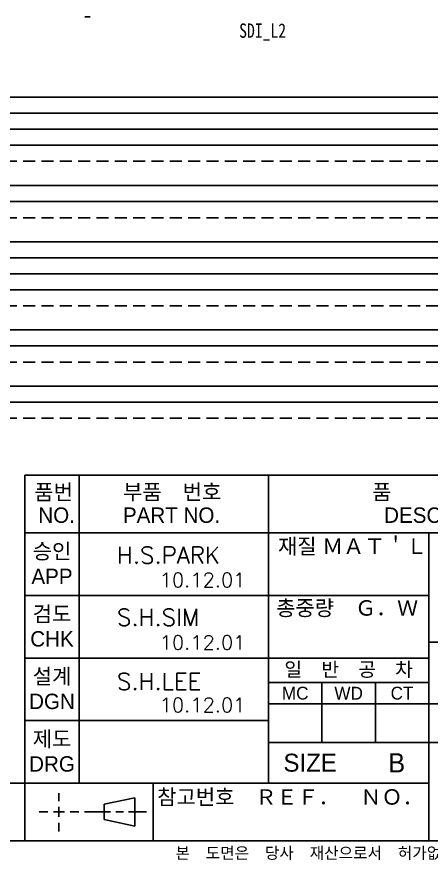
# Model space of a CAD drawing. Header units: millimetres. Extents: x 1677 to 2236, y -507 to -75.
# Drawn here: x 2028.6 to 2093.2, y -496.8 to -365.4 of the extents above; entities that cross this region are included whole.
import ezdxf
from ezdxf.enums import TextEntityAlignment as Align

# ---------------------------------------------------------------- set-up
doc = ezdxf.new("R2010")
doc.units = ezdxf.units.MM
doc.linetypes.add('HIDDEN', pattern=[9.525, 6.35, -3.175])
for name, color, linetype in [('SHIELD', 41, 'Continuous'), ('TX+', 1, 'Continuous'), ('TX-', 30, 'Continuous')]:
    doc.layers.add(name, color=color, linetype=linetype)
doc.layers.add('TEXT', color=7, linetype='Continuous', lineweight=15)
doc.styles.add('ROMANS', font='txt', dxfattribs={"height": 0.2})
doc.styles.get("Standard").update_dxf_attribs({"font": 'txt.shx', "bigfont": 'whgtxt.shx'})

msp = doc.modelspace()

# ---------------------------------------------------------------- linework, layer by layer
at = {"color": 0}
msp.add_line((2039.16, -365.36), (2040, -365.36), dxfattribs=at)
for p, q in [((2159.21, -377.86), (1817.14, -377.86)), ((2159.21, -380.36), (1817.14, -380.36)), ((2159.21, -382.86), (1817.14, -382.86)), ((2159.21, -385.36), (1817.14, -385.36)), ((2159.21, -391.66), (1817.14, -391.66)), ((2159.21, -394.16), (1817.14, -394.16)), ((2159.21, -400.41), (1817.14, -400.41)), ((2159.46, -402.91), (1817.14, -402.91)), ((2159.21, -405.41), (1817.14, -405.41)), ((2159.23, -407.91), (1818.42, -407.91)), ((2159.21, -414.16), (1817.14, -414.16)), ((2159.21, -416.66), (1817.14, -416.66))]:
    msp.add_line(p, q)
at = {"color": 5, "linetype": 'Continuous'}
for p, q in [((2029.81, -493.8), (2029.81, -436.8)), ((2029.81, -436.8), (2208.31, -436.8)), ((2029.81, -445.8), (2208.31, -445.8)), ((1867.31, -484.8), (2029.81, -484.8)), ((1689.91, -493.8), (2223.31, -493.8))]:
    msp.add_line(p, q, dxfattribs=at)
at = {"color": 6, "linetype": 'Continuous'}
for p, q in [((2038.31, -484.8), (2038.31, -436.8)), ((2067.81, -484.8), (2067.81, -436.8)), ((2092.81, -493.8), (2092.81, -445.8)), ((2029.81, -455.55), (2092.81, -455.55)), ((2092.81, -462.82), (2208.31, -462.82)), ((2029.81, -465.3), (2092.81, -465.3)), ((2067.81, -469.1), (2092.81, -469.1)), ((2076.14, -478.47), (2076.14, -469.1)), ((2084.48, -478.47), (2084.48, -469.1)), ((2067.81, -472.47), (2092.81, -472.47)), ((2092.81, -472.47), (2208.31, -472.47)), ((2029.81, -475.05), (2067.81, -475.05)), ((2067.81, -478.47), (2208.31, -478.47)), ((2029.81, -484.8), (2092.81, -484.8)), ((2049.81, -493.8), (2049.81, -484.8)), ((2035.14, -487.6), (2035.14, -486.39)), ((2042.18, -488.1), (2046.98, -487.1)), ((2046.98, -491.5), (2046.98, -487.1)), ((2035.14, -490.07), (2035.14, -488.5)), ((2042.18, -490.5), (2042.18, -488.1)), ((2032.06, -489.3), (2033.41, -489.3)), ((2034.31, -489.3), (2036, -489.3)), ((2036.9, -489.3), (2038.25, -489.3)), ((2039.12, -489.3), (2043.19, -489.3)), ((2043.99, -489.3), (2045.19, -489.3)), ((2045.99, -489.3), (2048.8, -489.3)), ((2035.14, -492.35), (2035.14, -490.97)), ((2042.18, -490.5), (2046.98, -491.5))]:
    msp.add_line(p, q, dxfattribs=at)
for radius in [2.48, 1.35]:
    msp.add_arc((2035.14, -489.3), radius, 0, 0, dxfattribs=at)
at = {"layer": 'SHIELD', "linetype": 'HIDDEN', "ltscale": 0.3}
for p, q in [((2157.19, -387.86), (1817.14, -387.86)), ((2157.19, -396.66), (1817.14, -396.66)), ((2157.19, -410.41), (1817.14, -410.41)), ((2157.19, -419.16), (1817.14, -419.16)), ((2157.19, -427.91), (1817.14, -427.91))]:
    msp.add_line(p, q, dxfattribs=at)
at = {"layer": 'TX+'}
msp.add_line((2159.21, -422.91), (1817.14, -422.91), dxfattribs=at)
at = {"layer": 'TX-'}
msp.add_line((2159.21, -425.41), (1817.14, -425.41), dxfattribs=at)

# ---------------------------------------------------------------- texts
at = {"color": 7, "linetype": 'Continuous'}
for s, height, p in [('H.S.PARK', 2.625, (2044.19, -450.57)), ('10.12.01', 2.231, (2050.84, -454.25)), ('S.H.SIM', 2.625, (2044.19, -460.27)), ('10.12.01', 2.231, (2050.84, -464)), ('S.H.LEE', 2.625, (2044.19, -470.27)), ('10.12.01', 2.231, (2050.84, -473.75))]:
    msp.add_text(s, height=height, dxfattribs=at).set_placement(p)
at = {"color": 4, "attachment_point": 5, "style": 'ROMANS'}
for s, insert, char_height in [('{\\fﾱﾼﾸﾲￃﾼ|b0|i0|c129|p49;품번 }', (2034.31, -439.55), 2.4), ('{\\fﾱﾼﾸﾲￃﾼ|b0|i0|c129|p49;부품\u3000번호 }', (2052.81, -439.55), 2.4), ('{\\fﾱﾼﾸﾲￃﾼ|b0|i0|c129|p49;품\u3000\u3000\u3000\u3000\u3000\u3000명 }', (2096.81, -439.55), 2.4), ('{\\fﾱﾼﾸﾲￃﾼ|b0|i0|c129|p49;NO. }', (2034.78, -443.05), 2.4), ('{\\fﾱﾼﾸﾲￃﾼ|b0|i0|c129|p49; PART NO. }', (2052.25, -443.05), 2.4), ('{\\fﾱﾼﾸﾲￃﾼ|b0|i0|c129|p49;DESCRIPTION }', (2096.81, -443.05), 2.4), ('{\\fGulim|b0|i0|c129|p50;재질 ＭＡＴ＇Ｌ\\fﾱﾼﾸﾲￃﾼ|b0|i0|c129|p49; }', (2080.92, -448), 2.4), ('{\\fﾱﾼﾸﾲￃﾼ|b0|i0|c129|p49;승인 }', (2034.06, -448.78), 2.4), ('{\\fﾱﾼﾸﾲￃﾼ|b0|i0|c129|p49;APP }', (2034.06, -452.58), 2.4), ('{\\fﾱﾼﾸﾲￃﾼ|b0|i0|c129|p49;총중량\u3000Ｇ．Ｗ }', (2080.07, -457.62), 2.4), ('{\\fﾱﾼﾸﾲￃﾼ|b0|i0|c129|p49;검도 }', (2034.06, -458.53), 2.4), ('{\\fﾱﾼﾸﾲￃﾼ|b0|i0|c129|p49;CHK }', (2034.06, -462.33), 2.4), ('{\\fﾱﾼﾸﾲￃﾼ|b0|i0|c129|p49;설계 }', (2034.06, -468.28), 2.4), ('{\\fﾱﾼﾸﾲￃﾼ|b0|i0|c129|p49;일\u3000반\u3000공\u3000차 }', (2080.31, -467.2), 2.2), ('{\\fﾱﾼﾸﾲￃﾼ|b0|i0|c129|p49;MC }', (2071.98, -470.79), 2), ('{\\fﾱﾼﾸﾲￃﾼ|b0|i0|c129|p49;WD }', (2080.31, -470.79), 2), ('{\\fﾱﾼﾸﾲￃﾼ|b0|i0|c129|p49;CT }', (2088.64, -470.79), 2), ('{\\fﾱﾼﾸﾲￃﾼ|b0|i0|c129|p49;DGN }', (2034.06, -472.08), 2.4), ('{\\fﾱﾼﾸﾲￃﾼ|b0|i0|c129|p49;제도 }', (2034.06, -478.03), 2.4), ('{\\fﾱﾼﾸﾲￃﾼ|b0|i0|c129|p49;DRG }', (2034.06, -481.83), 2.4), ('{\\fﾱﾼﾸﾲￃﾼ|b0|i0|c129|p49;SIZE }', (2074.31, -481.64), 2.8), ('{\\fGulim|b0|i0|c129|p50;B\\fﾱﾼﾸﾲￃﾼ|b0|i0|c129|p49; }', (2087.81, -481.64), 3), ('{\\fﾱﾼﾸﾲￃﾼ|b0|i0|c129|p49;참고번호\u3000ＲＥＦ．\u3000ＮＯ． }', (2071.22, -487.07), 2.4)]:
    msp.add_mtext(s, dxfattribs=dict(at, insert=insert, char_height=char_height))
at = {"color": 6, "insert": (2053.31, -495.8), "char_height": 1.8, "attachment_point": 4, "style": 'ROMANS'}
msp.add_mtext('{\\fﾱﾼﾸﾲￃﾼ|b0|i0|c129|p49;본\u3000도면은\u3000당사\u3000재산으로서\u3000허가없이\u3000무단복사／배포\u3000금지함． }', dxfattribs=at)
at = {"layer": 'TEXT', "lineweight": 0, "style": 'ROMANS', "width": 0.8}
msp.add_text('SDI_L2', height=2.24, dxfattribs=at).set_placement((2066.9, -368.62), align=Align.CENTER)

doc.saveas('drawing.dxf')
